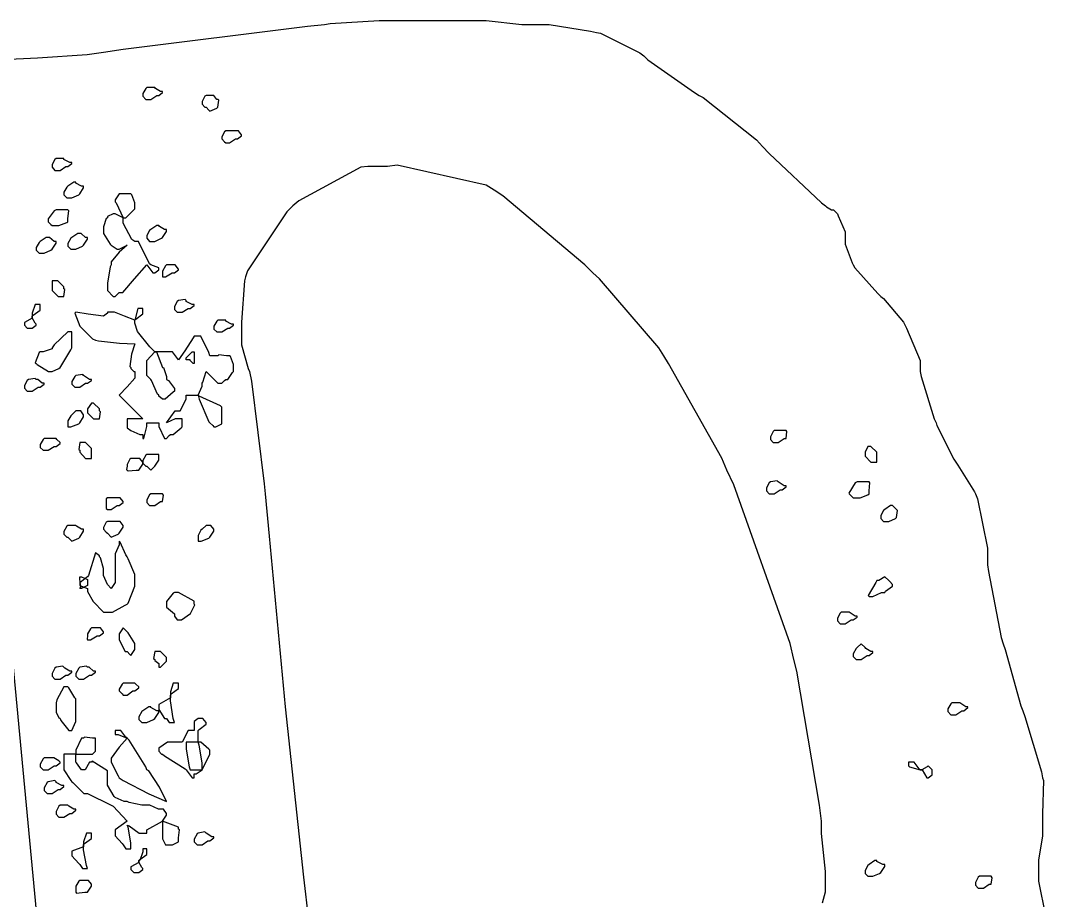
# Model space of a CAD drawing. Extents: x 71 to 283, y 22 to 328.
# Drawn here: x 220.87 to 230.04, y 70.09 to 77.96 of the extents above; entities that cross this region are included whole.
import ezdxf

# ---------------------------------------------------------------- set-up
doc = ezdxf.new("R2010")
doc.units = 0
doc.header["$MEASUREMENT"] = 0

msp = doc.modelspace()

# ---------------------------------------------------------------- linework, layer by layer
at = {"color": 7}
for points in [[(220.392, 77.5988), (221.025, 77.6291), (221.469, 77.6609), (221.615, 77.6813), (221.791, 77.7088), (223.441, 77.9117), (223.591, 77.9279), (223.643, 77.9378), (224.08, 77.9639), (224.226, 77.9639), (224.393, 77.9639), (224.769, 77.9639), (224.896, 77.9639), (225.036, 77.9639), (225.355, 77.9279), (225.461, 77.9279), (225.601, 77.9279), (225.971, 77.8676), (226.024, 77.8577), (226.059, 77.8496), (226.412, 77.6732), (226.447, 77.6471), (226.482, 77.6125), (226.898, 77.3204), (226.942, 77.2943), (226.977, 77.2763), (227.452, 76.8974), (227.506, 76.8354), (227.568, 76.7747), (228.035, 76.3337), (228.071, 76.3062), (228.079, 76.2977), (228.124, 76.2702), (228.141, 76.2702), (228.141, 76.2702), (228.177, 76.236), (228.177, 76.236), (228.185, 76.218), (228.247, 76.0734), (228.247, 76.0236), (228.247, 75.9629), (228.308, 75.795), (228.317, 75.777), (228.334, 75.7509), (228.538, 75.522), (228.564, 75.4944), (228.59, 75.4779), (228.767, 75.2658), (228.776, 75.2479), (228.793, 75.2133), (228.917, 74.9226), (228.917, 74.8249), (228.925, 74.7808), (229.041, 74.4015), (229.059, 74.3659), (229.067, 74.3398), (229.217, 74.0406), (229.235, 74.0131), (229.252, 73.987), (229.402, 73.7485), (229.412, 73.7306), (229.428, 73.6865), (229.518, 73.2441), (229.518, 73.0952), (229.526, 73.0345), (229.64, 72.4436), (229.658, 72.3896), (229.675, 72.3374), (229.817, 71.8344), (229.835, 71.7903), (229.851, 71.7381), (230.002, 71.2445), (230.011, 71.1909), (230.019, 71.1648), (230.011, 70.8671), (230.011, 70.7679), (230.011, 70.6713), (229.975, 70.4522), (229.975, 70.3792), (229.975, 70.2649), (230.037, 69.9562)], [(228.043, 70.0719), (228.071, 70.171), (228.071, 70.2028), (228.071, 70.3531), (228.035, 70.6907), (228.035, 70.8021), (228.017, 70.9443), (227.814, 72.1445), (227.788, 72.2492), (227.753, 72.3911), (227.25, 73.8106), (227.189, 73.9429), (227.145, 74.0488), (226.668, 74.8951), (226.624, 74.9653), (226.58, 75.0369), (226.05, 75.6543), (225.99, 75.7068), (225.918, 75.777), (225.187, 76.3944), (225.108, 76.4466), (225.036, 76.4907), (224.242, 76.6685), (224.154, 76.659), (224.11, 76.659), (224.011, 76.659), (223.978, 76.659), (223.916, 76.6505), (223.361, 76.3503), (223.308, 76.3062), (223.255, 76.2536), (222.902, 75.7245), (222.885, 75.6708), (222.875, 75.6363), (222.849, 75.2658), (222.849, 75.1417), (222.849, 75.063), (222.91, 74.851), (222.92, 74.8249), (222.938, 74.7367), (223.052, 73.8188), (223.062, 73.7306), (223.096, 73.3517), (223.241, 71.8263), (223.405, 70.3005), (223.449, 69.9202)], [(221.888, 60.7674), (220.741, 72.9368)]]:
    msp.add_lwpolyline(points, dxfattribs=at)
for points in [[(222.074, 77.3645), (222.056, 77.3645), (222.016, 77.3645), (222.003, 77.3645), (221.994, 77.3561), (221.967, 77.3105), (221.967, 77.2943), (221.967, 77.2859), (221.994, 77.2583), (222.003, 77.2583), (222.003, 77.2583), (222.028, 77.2583), (222.038, 77.2583), (222.038, 77.2583), (222.092, 77.2943), (222.11, 77.2943), (222.11, 77.2943), (222.144, 77.3204), (222.144, 77.3285), (222.126, 77.3285), (222.082, 77.3561), (222.074, 77.3645)], [(222.603, 77.2943), (222.585, 77.2943), (222.545, 77.2943), (222.533, 77.2943), (222.523, 77.2859), (222.497, 77.2389), (222.497, 77.2223), (222.497, 77.2142), (222.523, 77.1881), (222.533, 77.1881), (222.533, 77.1881), (222.557, 77.162), (222.567, 77.1521), (222.567, 77.1521), (222.629, 77.1797), (222.639, 77.1881), (222.639, 77.1881), (222.647, 77.2502), (222.639, 77.2583), (222.629, 77.2583), (222.603, 77.2943), (222.603, 77.2943)], [(222.815, 76.9758), (222.787, 76.9758), (222.728, 76.9758), (222.709, 76.9758), (222.699, 76.9676), (222.673, 76.9221), (222.673, 76.9056), (222.673, 76.9056), (222.699, 76.8794), (222.709, 76.8696), (222.709, 76.8696), (222.743, 76.8696), (222.743, 76.8696), (222.743, 76.8696), (222.797, 76.9056), (222.815, 76.9056), (222.815, 76.9056), (222.849, 76.9331), (222.849, 76.9415), (222.849, 76.9415), (222.823, 76.9758), (222.815, 76.9758)], [(221.262, 76.7292), (221.244, 76.7292), (221.204, 76.7292), (221.192, 76.7292), (221.182, 76.7211), (221.156, 76.6755), (221.156, 76.659), (221.156, 76.6505), (221.182, 76.623), (221.192, 76.623), (221.192, 76.623), (221.218, 76.623), (221.228, 76.623), (221.228, 76.623), (221.28, 76.659), (221.298, 76.659), (221.298, 76.659), (221.332, 76.6851), (221.332, 76.6932), (221.314, 76.6932), (221.262, 76.7211), (221.262, 76.7292)], [(221.368, 76.5168), (221.368, 76.5168), (221.368, 76.5168), (221.368, 76.5168), (221.35, 76.5168), (221.298, 76.4826), (221.298, 76.4826), (221.288, 76.4741), (221.262, 76.4286), (221.262, 76.4124), (221.262, 76.4039), (221.288, 76.3764), (221.298, 76.3764), (221.298, 76.3764), (221.323, 76.3764), (221.332, 76.3764), (221.332, 76.3764), (221.394, 76.4039), (221.404, 76.4124), (221.404, 76.4124), (221.438, 76.466), (221.438, 76.4826), (221.42, 76.4826), (221.368, 76.5087), (221.368, 76.5168)], [(221.791, 76.2), (221.721, 76.236), (221.703, 76.236), (221.651, 76.2095), (221.651, 76.2), (221.641, 76.1919), (221.615, 76.1189), (221.615, 76.0938), (221.615, 76.0596), (221.675, 75.9629), (221.685, 75.9534), (221.685, 75.9534), (221.739, 75.9174), (221.757, 75.9174), (221.827, 75.9534), (221.827, 75.9534), (221.755, 75.8927), (221.685, 75.8059), (221.685, 75.777), (221.675, 75.7604), (221.651, 75.6144), (221.651, 75.5646), (221.651, 75.5481), (221.703, 75.4944), (221.721, 75.4944), (221.757, 75.5304), (221.79, 75.5304), (221.892, 75.6543), (222.003, 75.777), (222.003, 75.777), (222.003, 75.777), (222.056, 75.7068), (222.074, 75.7068), (222.074, 75.7068), (222.11, 75.7329), (222.11, 75.741), (222.11, 75.7509), (222.038, 75.777), (222.038, 75.777), (222.028, 75.7865), (221.929, 75.9876), (221.897, 75.9876), (221.87, 76.0056), (221.791, 76.1517), (221.791, 76.2), (221.817, 76.2), (221.897, 76.2801), (221.897, 76.3062), (221.897, 76.3337), (221.87, 76.4039), (221.861, 76.4124), (221.835, 76.4124), (221.776, 76.4124), (221.757, 76.4124), (221.757, 76.4124), (221.721, 76.3584), (221.721, 76.3404), (221.729, 76.3323), (221.791, 76.2), (221.791, 76.2)], [(221.298, 76.2702), (221.27, 76.2702), (221.211, 76.2702), (221.192, 76.2702), (221.174, 76.2621), (221.121, 76.1891), (221.121, 76.164), (221.121, 76.164), (221.146, 76.1393), (221.156, 76.1298), (221.156, 76.1298), (221.182, 76.1298), (221.192, 76.1298), (221.218, 76.1298), (221.288, 76.1559), (221.298, 76.164), (221.298, 76.1919), (221.306, 76.2621), (221.298, 76.2702), (221.298, 76.2702), (221.298, 76.2702), (221.298, 76.2702)], [(221.404, 76.0596), (221.386, 76.0596), (221.332, 76.0236), (221.332, 76.0236), (221.323, 76.0155), (221.298, 75.97), (221.298, 75.9534), (221.298, 75.9449), (221.323, 75.9174), (221.332, 75.9174), (221.332, 75.9174), (221.359, 75.9174), (221.368, 75.9174), (221.368, 75.9174), (221.429, 75.9449), (221.438, 75.9534), (221.438, 75.9534), (221.474, 76.007), (221.474, 76.0236), (221.456, 76.0236), (221.416, 76.0596), (221.404, 76.0596)], [(222.11, 76.1298), (222.092, 76.1298), (222.038, 76.0938), (222.038, 76.0938), (222.028, 76.0857), (222.003, 76.0402), (222.003, 76.0236), (222.003, 76.0155), (222.028, 75.9876), (222.038, 75.9876), (222.038, 75.9876), (222.064, 75.9876), (222.074, 75.9876), (222.074, 75.9876), (222.134, 76.0155), (222.144, 76.0236), (222.144, 76.0236), (222.18, 76.0772), (222.18, 76.0938), (222.162, 76.0938), (222.118, 76.1213), (222.11, 76.1298)], [(221.121, 76.0236), (221.103, 76.0236), (221.051, 75.9876), (221.051, 75.9876), (221.041, 75.9795), (221.015, 75.934), (221.015, 75.9174), (221.015, 75.9093), (221.041, 75.8832), (221.051, 75.8832), (221.051, 75.8832), (221.076, 75.8832), (221.085, 75.8832), (221.085, 75.8832), (221.146, 75.9093), (221.156, 75.9174), (221.156, 75.9174), (221.192, 75.9714), (221.192, 75.9876), (221.174, 75.9876), (221.134, 76.0236), (221.121, 76.0236)], [(222.144, 75.6708), (222.144, 75.6708), (222.144, 75.6708), (222.144, 75.6708), (222.17, 75.6708), (222.229, 75.7068), (222.25, 75.7068), (222.25, 75.7068), (222.286, 75.7329), (222.286, 75.741), (222.286, 75.741), (222.258, 75.777), (222.25, 75.777), (222.232, 75.777), (222.192, 75.777), (222.18, 75.777), (222.17, 75.7686), (222.144, 75.723), (222.144, 75.7068), (222.144, 75.7068), (222.144, 75.6804), (222.144, 75.6708)], [(221.156, 75.5646), (221.156, 75.5481), (221.21, 75.4944), (221.228, 75.4944), (221.228, 75.4944), (221.252, 75.4944), (221.262, 75.4944), (221.262, 75.4944), (221.27, 75.5565), (221.262, 75.5646), (221.262, 75.5826), (221.208, 75.6348), (221.192, 75.6348), (221.192, 75.6348), (221.164, 75.6348), (221.156, 75.6348), (221.156, 75.6348), (221.156, 75.5826), (221.156, 75.5646)], [(220.979, 75.3181), (220.979, 75.3015), (220.909, 75.2616), (220.909, 75.2479), (220.909, 75.2394), (220.935, 75.2119), (220.945, 75.2119), (220.945, 75.2119), (220.97, 75.2119), (220.979, 75.2119), (220.979, 75.2119), (221.015, 75.2394), (221.015, 75.2479), (221.006, 75.2574), (220.979, 75.3029), (220.979, 75.3181), (220.988, 75.3276), (221.051, 75.3731), (221.051, 75.3883), (221.051, 75.3883), (221.051, 75.4158), (221.051, 75.4242), (221.051, 75.4242), (221.015, 75.4242), (221.015, 75.4242), (221.006, 75.4242), (220.979, 75.3456), (220.979, 75.3181)], [(222.356, 75.4585), (222.356, 75.4585), (222.356, 75.4585), (222.356, 75.4585), (222.346, 75.4683), (222.286, 75.4585), (222.286, 75.4585), (222.276, 75.4503), (222.25, 75.4048), (222.25, 75.3883), (222.25, 75.3801), (222.276, 75.354), (222.286, 75.354), (222.286, 75.354), (222.311, 75.354), (222.32, 75.354), (222.32, 75.354), (222.373, 75.3883), (222.39, 75.3883), (222.39, 75.3883), (222.426, 75.4158), (222.426, 75.4242), (222.408, 75.4242), (222.356, 75.4503), (222.356, 75.4585)], [(221.897, 75.2821), (221.897, 75.2821), (221.803, 75.3181), (221.714, 75.354), (221.685, 75.354), (221.685, 75.354), (221.659, 75.354), (221.651, 75.354), (221.651, 75.3456), (221.615, 75.3181), (221.615, 75.3181), (221.615, 75.3181), (221.478, 75.336), (221.368, 75.354), (221.368, 75.354), (221.359, 75.3456), (221.403, 75.2299), (221.517, 75.1156), (221.544, 75.1057), (221.571, 75.0976), (221.759, 75.0768), (221.897, 75.0715), (221.897, 75.0715), (221.897, 75.0715), (221.865, 74.979), (221.852, 74.869), (221.861, 74.8591), (221.861, 74.851), (221.888, 74.8249), (221.897, 74.8249), (221.897, 74.8249), (221.897, 74.7984), (221.897, 74.7889), (221.897, 74.7642), (221.827, 74.6883), (221.757, 74.6125), (221.757, 74.6125), (221.967, 74.4001), (221.967, 74.4001), (221.861, 74.4001), (221.861, 74.4001), (221.861, 74.4001), (221.827, 74.4001), (221.827, 74.4001), (221.827, 74.3839), (221.827, 74.3437), (221.827, 74.3299), (221.827, 74.3218), (221.861, 74.2957), (221.861, 74.2957), (221.861, 74.2957), (221.94, 74.2597), (221.967, 74.2597), (221.967, 74.2597), (221.967, 74.2336), (221.967, 74.2237), (221.976, 74.2237), (222.003, 74.3313), (222.003, 74.3659), (222.03, 74.3659), (222.089, 74.3659), (222.11, 74.3659), (222.11, 74.3313), (222.162, 74.2237), (222.18, 74.2237), (222.18, 74.2237), (222.204, 74.2516), (222.214, 74.2597), (222.24, 74.2597), (222.311, 74.3218), (222.32, 74.3299), (222.32, 74.3479), (222.32, 74.3878), (222.32, 74.4001), (222.32, 74.4001), (222.286, 74.4001), (222.286, 74.4001), (222.258, 74.4001), (222.18, 74.3659), (222.18, 74.3659), (222.18, 74.3659), (222.258, 74.4721), (222.286, 74.4721), (222.302, 74.4721), (222.356, 74.5779), (222.356, 74.6125), (222.382, 74.6125), (222.442, 74.6125), (222.462, 74.6125), (222.47, 74.5779), (222.557, 74.3754), (222.567, 74.3659), (222.567, 74.3659), (222.593, 74.3398), (222.603, 74.3299), (222.619, 74.3299), (222.673, 74.3574), (222.673, 74.3659), (222.673, 74.4015), (222.673, 74.4802), (222.673, 74.5063), (222.663, 74.5162), (222.47, 74.6044), (222.462, 74.6125), (222.462, 74.6125), (222.497, 74.6926), (222.497, 74.7187), (222.505, 74.7282), (222.533, 74.8249), (222.533, 74.8249), (222.533, 74.8249), (222.637, 74.7187), (222.673, 74.7187), (222.673, 74.7187), (222.699, 74.7448), (222.709, 74.7529), (222.726, 74.7529), (222.77, 74.8164), (222.779, 74.8249), (222.779, 74.8249), (222.779, 74.851), (222.779, 74.8591), (222.779, 74.8866), (222.752, 74.9572), (222.743, 74.9653), (222.717, 74.9653), (222.647, 74.9748), (222.639, 74.9653), (222.621, 74.9653), (222.58, 74.9653), (222.567, 74.9653), (222.557, 74.9928), (222.486, 75.1417), (222.462, 75.1417), (222.462, 75.1417), (222.435, 75.1417), (222.426, 75.1417), (222.417, 75.1251), (222.342, 75.0094), (222.286, 74.9293), (222.286, 74.9293), (222.286, 74.9293), (222.232, 75.0013), (222.214, 75.0013), (222.178, 75.0013), (222.1, 75.0013), (222.074, 75.0013), (222.031, 75.044), (221.919, 75.1815), (221.897, 75.2574), (221.897, 75.2821), (221.905, 75.2919), (221.967, 75.3389), (221.967, 75.354), (221.967, 75.354), (221.967, 75.3801), (221.967, 75.3883), (221.967, 75.3883), (221.941, 75.3883), (221.933, 75.3883), (221.923, 75.3883), (221.897, 75.2821), (221.897, 75.2821)], [(222.709, 75.2821), (222.691, 75.2821), (222.651, 75.2821), (222.639, 75.2821), (222.629, 75.274), (222.603, 75.2285), (222.603, 75.2119), (222.603, 75.2038), (222.629, 75.1777), (222.639, 75.1777), (222.639, 75.1777), (222.663, 75.1777), (222.673, 75.1777), (222.673, 75.1777), (222.726, 75.2119), (222.743, 75.2119), (222.743, 75.2119), (222.779, 75.2394), (222.779, 75.2479), (222.761, 75.2479), (222.709, 75.274), (222.709, 75.2821)], [(221.015, 74.8951), (221.023, 74.8866), (221.123, 74.8249), (221.156, 74.8249), (221.156, 74.8249), (221.218, 74.851), (221.228, 74.8591), (221.236, 74.869), (221.323, 75.0189), (221.332, 75.0355), (221.332, 75.0715), (221.332, 75.1512), (221.332, 75.1777), (221.332, 75.1777), (221.306, 75.1777), (221.298, 75.1777), (221.298, 75.1777), (221.174, 75.063), (221.156, 75.0355), (221.156, 75.0274), (221.077, 75.0013), (221.051, 75.0013), (221.041, 74.9928), (221.006, 74.9032), (221.015, 74.8951)], [(222.25, 74.6485), (222.24, 74.64), (222.167, 74.5765), (222.144, 74.5765), (222.144, 74.5765), (222.11, 74.6044), (222.11, 74.6125), (222.1, 74.622), (222.046, 74.7448), (222.038, 74.7529), (222.003, 74.7889), (222.003, 74.8164), (222.003, 74.8757), (222.003, 74.8951), (222.003, 74.9226), (222.074, 75.0013), (222.074, 75.0013), (222.09, 75.0013), (222.144, 74.8591), (222.144, 74.8591), (222.152, 74.8591), (222.18, 74.7808), (222.18, 74.7529), (222.196, 74.7448), (222.25, 74.6732), (222.25, 74.6485)], [(222.426, 74.8951), (222.417, 74.8951), (222.39, 74.9212), (222.39, 74.9293), (222.39, 74.9293), (222.364, 74.9293), (222.356, 74.9293), (222.356, 74.9473), (222.408, 75.0013), (222.426, 75.0013), (222.426, 74.9748), (222.426, 74.9155), (222.426, 74.8951)], [(221.438, 74.7889), (221.438, 74.7889), (221.438, 74.7889), (221.438, 74.7889), (221.43, 74.7984), (221.368, 74.7889), (221.368, 74.7889), (221.359, 74.7808), (221.332, 74.7353), (221.332, 74.7187), (221.332, 74.7102), (221.359, 74.6827), (221.368, 74.6827), (221.368, 74.6827), (221.394, 74.6827), (221.404, 74.6827), (221.404, 74.6827), (221.456, 74.7187), (221.474, 74.7187), (221.474, 74.7187), (221.508, 74.7448), (221.508, 74.7529), (221.491, 74.7529), (221.438, 74.7889), (221.438, 74.7889)], [(221.015, 74.7529), (221.015, 74.7529), (221.015, 74.7529), (221.015, 74.7529), (221.006, 74.7628), (220.945, 74.7529), (220.945, 74.7529), (220.935, 74.7448), (220.909, 74.6993), (220.909, 74.6827), (220.909, 74.6746), (220.935, 74.6485), (220.945, 74.6485), (220.945, 74.6485), (220.97, 74.6485), (220.979, 74.6485), (220.979, 74.6485), (221.033, 74.6827), (221.051, 74.6827), (221.051, 74.6827), (221.085, 74.7102), (221.085, 74.7187), (221.067, 74.7187), (221.028, 74.7529), (221.015, 74.7529)], [(221.474, 74.4721), (221.474, 74.4541), (221.526, 74.4001), (221.544, 74.4001), (221.544, 74.4001), (221.571, 74.4001), (221.58, 74.4001), (221.58, 74.4001), (221.589, 74.4636), (221.58, 74.4721), (221.58, 74.4897), (221.526, 74.5423), (221.508, 74.5423), (221.508, 74.5423), (221.474, 74.4897), (221.474, 74.4721)], [(221.298, 74.3299), (221.324, 74.3299), (221.394, 74.3574), (221.404, 74.3659), (221.404, 74.3659), (221.438, 74.4195), (221.438, 74.4361), (221.438, 74.4361), (221.412, 74.4721), (221.404, 74.4721), (221.404, 74.4721), (221.376, 74.4721), (221.368, 74.4721), (221.332, 74.4361), (221.323, 74.428), (221.298, 74.3825), (221.298, 74.3659), (221.298, 74.3659), (221.298, 74.3299), (221.298, 74.3299)], [(221.192, 74.2237), (221.164, 74.2237), (221.105, 74.2237), (221.085, 74.2237), (221.076, 74.2156), (221.051, 74.1701), (221.051, 74.1535), (221.051, 74.1454), (221.076, 74.1193), (221.085, 74.1193), (221.085, 74.1193), (221.121, 74.1193), (221.121, 74.1193), (221.121, 74.1193), (221.174, 74.1535), (221.192, 74.1535), (221.192, 74.1535), (221.228, 74.1811), (221.228, 74.1895), (221.228, 74.1895), (221.2, 74.2156), (221.192, 74.2237)], [(227.718, 74.2957), (227.691, 74.2957), (227.631, 74.2957), (227.612, 74.2957), (227.602, 74.2872), (227.578, 74.2403), (227.578, 74.2237), (227.578, 74.2156), (227.602, 74.1895), (227.612, 74.1895), (227.612, 74.1895), (227.638, 74.1895), (227.648, 74.1895), (227.648, 74.1895), (227.7, 74.2237), (227.718, 74.2237), (227.718, 74.2237), (227.726, 74.2872), (227.718, 74.2957)], [(221.508, 74.1193), (221.508, 74.137), (221.455, 74.1895), (221.438, 74.1895), (221.438, 74.1895), (221.412, 74.1895), (221.404, 74.1895), (221.404, 74.1895), (221.394, 74.1274), (221.404, 74.1193), (221.404, 74.1013), (221.456, 74.0473), (221.474, 74.0473), (221.474, 74.0473), (221.499, 74.0473), (221.508, 74.0473), (221.508, 74.0473), (221.508, 74.1013), (221.508, 74.1193)], [(228.53, 74.0833), (228.53, 74.1013), (228.476, 74.1535), (228.46, 74.1535), (228.45, 74.1535), (228.424, 74.1013), (228.424, 74.0833), (228.424, 74.0668), (228.476, 74.0131), (228.494, 74.0131), (228.494, 74.0131), (228.52, 74.0131), (228.53, 74.0131), (228.53, 74.0131), (228.53, 74.0668), (228.53, 74.0833)], [(221.827, 73.9429), (221.835, 73.9345), (221.908, 73.9429), (221.933, 73.9429), (221.933, 73.9429), (221.967, 73.9965), (221.967, 74.0131), (221.967, 74.0131), (221.941, 74.0473), (221.933, 74.0473), (221.915, 74.0473), (221.874, 74.0473), (221.861, 74.0473), (221.852, 74.0392), (221.827, 73.9937), (221.827, 73.9771), (221.827, 73.9771), (221.823, 73.9468), (221.827, 73.9429)], [(222.11, 74.0833), (222.082, 74.0833), (222.022, 74.0833), (222.003, 74.0833), (221.994, 74.0752), (221.967, 74.0297), (221.967, 74.0131), (221.967, 74.0047), (221.994, 73.9771), (222.003, 73.9771), (222.038, 73.9429), (222.074, 73.9771), (222.082, 73.987), (222.11, 74.0322), (222.11, 74.0473), (222.11, 74.0473), (222.11, 74.0833), (222.11, 74.0833)], [(227.648, 73.8367), (227.648, 73.8367), (227.648, 73.8367), (227.648, 73.8367), (227.638, 73.8463), (227.578, 73.8367), (227.578, 73.8367), (227.568, 73.8283), (227.542, 73.7828), (227.542, 73.7665), (227.542, 73.7581), (227.568, 73.7306), (227.578, 73.7306), (227.578, 73.7306), (227.602, 73.7306), (227.612, 73.7306), (227.612, 73.7306), (227.664, 73.7665), (227.682, 73.7665), (227.682, 73.7665), (227.718, 73.7926), (227.718, 73.8008), (227.7, 73.8008), (227.648, 73.8367), (227.648, 73.8367)], [(228.46, 73.8367), (228.432, 73.8367), (228.372, 73.8367), (228.353, 73.8367), (228.335, 73.8283), (228.278, 73.7362), (228.283, 73.7306), (228.283, 73.7306), (228.308, 73.7044), (228.317, 73.6946), (228.317, 73.6946), (228.344, 73.6946), (228.353, 73.6946), (228.38, 73.6946), (228.45, 73.7224), (228.46, 73.7306), (228.46, 73.7581), (228.468, 73.8283), (228.46, 73.8367), (228.46, 73.8367), (228.46, 73.8367), (228.46, 73.8367)], [(221.651, 73.5902), (221.651, 73.5902), (221.685, 73.5902), (221.685, 73.5902), (221.685, 73.5902), (221.739, 73.6244), (221.757, 73.6244), (221.757, 73.6244), (221.791, 73.6519), (221.791, 73.6604), (221.791, 73.6604), (221.765, 73.6946), (221.757, 73.6946), (221.729, 73.6946), (221.67, 73.6946), (221.651, 73.6946), (221.641, 73.6865), (221.641, 73.5997), (221.651, 73.5902), (221.651, 73.5902), (221.651, 73.5902), (221.651, 73.5902)], [(222.144, 73.7306), (222.116, 73.7306), (222.057, 73.7306), (222.038, 73.7306), (222.028, 73.7224), (222.003, 73.6769), (222.003, 73.6604), (222.003, 73.6519), (222.028, 73.6244), (222.038, 73.6244), (222.038, 73.6244), (222.064, 73.6244), (222.074, 73.6244), (222.074, 73.6244), (222.126, 73.6604), (222.144, 73.6604), (222.144, 73.6604), (222.151, 73.7168), (222.144, 73.7306), (222.144, 73.7306), (222.144, 73.7306), (222.144, 73.7306)], [(228.67, 73.6244), (228.67, 73.6244), (228.67, 73.6244), (228.67, 73.6244), (228.652, 73.6244), (228.6, 73.5902), (228.6, 73.5902), (228.59, 73.5817), (228.564, 73.5348), (228.564, 73.5182), (228.564, 73.5101), (228.59, 73.484), (228.6, 73.484), (228.6, 73.484), (228.626, 73.484), (228.636, 73.484), (228.636, 73.484), (228.696, 73.5101), (228.706, 73.5182), (228.706, 73.5182), (228.714, 73.5817), (228.706, 73.5902), (228.67, 73.6244)], [(221.368, 73.448), (221.35, 73.448), (221.31, 73.448), (221.298, 73.448), (221.288, 73.4399), (221.262, 73.3944), (221.262, 73.3778), (221.262, 73.3697), (221.288, 73.3418), (221.298, 73.3418), (221.298, 73.3418), (221.323, 73.3171), (221.332, 73.3076), (221.332, 73.3076), (221.394, 73.3337), (221.404, 73.3418), (221.404, 73.3418), (221.438, 73.3958), (221.438, 73.4138), (221.42, 73.4138), (221.376, 73.4399), (221.368, 73.448)], [(221.757, 73.484), (221.729, 73.484), (221.67, 73.484), (221.651, 73.484), (221.641, 73.4755), (221.615, 73.43), (221.615, 73.4138), (221.615, 73.4138), (221.641, 73.3873), (221.651, 73.3778), (221.685, 73.3418), (221.685, 73.3418), (221.747, 73.3697), (221.757, 73.3778), (221.757, 73.3778), (221.791, 73.4314), (221.791, 73.448), (221.791, 73.448), (221.765, 73.484), (221.757, 73.484)], [(222.462, 73.3076), (222.462, 73.3076), (222.462, 73.3076), (222.462, 73.3076), (222.488, 73.3076), (222.557, 73.3337), (222.567, 73.3418), (222.567, 73.3418), (222.603, 73.3958), (222.603, 73.4138), (222.603, 73.4138), (222.575, 73.448), (222.567, 73.448), (222.567, 73.448), (222.541, 73.448), (222.533, 73.448), (222.497, 73.4138), (222.487, 73.4053), (222.462, 73.3584), (222.462, 73.3418), (222.462, 73.3418), (222.462, 73.3171), (222.462, 73.3076)], [(221.651, 72.6722), (221.695, 72.6722), (221.809, 72.7343), (221.827, 72.7424), (221.835, 72.7523), (221.897, 72.9051), (221.897, 72.9548), (221.897, 73.0084), (221.835, 73.1492), (221.827, 73.1654), (221.817, 73.1834), (221.765, 73.2991), (221.757, 73.3076), (221.757, 73.273), (221.721, 73.1933), (221.721, 73.1654), (221.721, 73.1132), (221.721, 72.9947), (221.721, 72.9548), (221.721, 72.9382), (221.685, 72.8846), (221.685, 72.8846), (221.651, 72.9188), (221.651, 72.9188), (221.615, 72.9989), (221.615, 73.025), (221.615, 73.061), (221.589, 73.1573), (221.58, 73.1654), (221.58, 73.1753), (221.544, 73.2014), (221.544, 73.2014), (221.544, 73.2014), (221.482, 72.9989), (221.474, 72.989), (221.464, 72.9809), (221.404, 72.9354), (221.404, 72.9188), (221.404, 72.9107), (221.474, 72.8846), (221.474, 72.8846), (221.474, 72.8557), (221.523, 72.7661), (221.617, 72.6722), (221.651, 72.6722)], [(221.404, 72.989), (221.42, 72.989), (221.474, 72.9643), (221.474, 72.9548), (221.474, 72.9548), (221.474, 72.9287), (221.474, 72.9188), (221.474, 72.9107), (221.42, 72.8846), (221.404, 72.8846), (221.412, 72.8941), (221.404, 72.9657), (221.404, 72.989)], [(228.46, 72.8126), (228.46, 72.8126), (228.46, 72.8126), (228.46, 72.8126), (228.494, 72.8126), (228.572, 72.8486), (228.6, 72.8486), (228.608, 72.8581), (228.67, 72.9036), (228.67, 72.9188), (228.67, 72.9188), (228.644, 72.9463), (228.636, 72.9548), (228.6, 72.989), (228.6, 72.989), (228.546, 72.9548), (228.53, 72.9548), (228.52, 72.9382), (228.451, 72.8211), (228.46, 72.8126)], [(222.426, 72.7424), (222.426, 72.7699), (222.286, 72.8486), (222.286, 72.8486), (222.286, 72.8486), (222.258, 72.8486), (222.25, 72.8486), (222.24, 72.8405), (222.18, 72.7675), (222.18, 72.7424), (222.18, 72.7163), (222.25, 72.6571), (222.25, 72.6362), (222.25, 72.6362), (222.276, 72.602), (222.286, 72.602), (222.312, 72.602), (222.395, 72.6599), (222.432, 72.7371), (222.426, 72.7424)], [(228.283, 72.6722), (228.265, 72.6722), (228.224, 72.6722), (228.211, 72.6722), (228.202, 72.6641), (228.177, 72.6186), (228.177, 72.602), (228.177, 72.5936), (228.202, 72.566), (228.211, 72.566), (228.211, 72.566), (228.238, 72.566), (228.247, 72.566), (228.247, 72.566), (228.299, 72.602), (228.317, 72.602), (228.317, 72.602), (228.353, 72.6281), (228.353, 72.6362), (228.335, 72.6362), (228.283, 72.6722), (228.283, 72.6722)], [(221.474, 72.4256), (221.5, 72.4256), (221.56, 72.4598), (221.58, 72.4598), (221.58, 72.4598), (221.615, 72.4877), (221.615, 72.4958), (221.615, 72.4958), (221.589, 72.5318), (221.58, 72.5318), (221.562, 72.5318), (221.521, 72.5318), (221.508, 72.5318), (221.499, 72.5234), (221.474, 72.4764), (221.474, 72.4598), (221.474, 72.4598), (221.47, 72.4299), (221.474, 72.4256)], [(221.757, 72.4598), (221.757, 72.4256), (221.809, 72.3194), (221.827, 72.3194), (221.827, 72.3194), (221.852, 72.2933), (221.861, 72.2835), (221.861, 72.2835), (221.897, 72.3374), (221.897, 72.3554), (221.897, 72.3911), (221.835, 72.4877), (221.827, 72.4958), (221.827, 72.4958), (221.8, 72.5234), (221.791, 72.5318), (221.791, 72.5318), (221.757, 72.4778), (221.757, 72.4598)], [(228.424, 72.3554), (228.388, 72.3896), (228.353, 72.3554), (228.344, 72.347), (228.317, 72.3), (228.317, 72.2835), (228.317, 72.2753), (228.344, 72.2492), (228.353, 72.2492), (228.353, 72.2492), (228.388, 72.2492), (228.388, 72.2492), (228.388, 72.2492), (228.442, 72.2835), (228.46, 72.2835), (228.46, 72.2835), (228.494, 72.3113), (228.494, 72.3194), (228.476, 72.3194), (228.432, 72.347), (228.424, 72.3554)], [(222.18, 72.2492), (222.18, 72.2672), (222.126, 72.3194), (222.11, 72.3194), (222.11, 72.3194), (222.082, 72.3194), (222.074, 72.3194), (222.074, 72.3194), (222.064, 72.2574), (222.074, 72.2492), (222.074, 72.2408), (222.11, 72.2133), (222.11, 72.2133), (222.11, 72.2133), (222.11, 72.1886), (222.11, 72.179), (222.126, 72.179), (222.18, 72.2327), (222.18, 72.2492)], [(221.262, 72.179), (221.262, 72.179), (221.262, 72.179), (221.262, 72.179), (221.252, 72.1886), (221.192, 72.179), (221.192, 72.179), (221.182, 72.1706), (221.156, 72.1237), (221.156, 72.1071), (221.156, 72.099), (221.182, 72.0729), (221.192, 72.0729), (221.192, 72.0729), (221.218, 72.0729), (221.228, 72.0729), (221.228, 72.0729), (221.28, 72.1071), (221.298, 72.1071), (221.298, 72.1071), (221.332, 72.1349), (221.332, 72.1431), (221.314, 72.1431), (221.27, 72.1706), (221.262, 72.179)], [(221.474, 72.179), (221.474, 72.179), (221.474, 72.179), (221.474, 72.179), (221.464, 72.1886), (221.404, 72.179), (221.404, 72.179), (221.394, 72.1706), (221.368, 72.1237), (221.368, 72.1071), (221.368, 72.099), (221.394, 72.0729), (221.404, 72.0729), (221.404, 72.0729), (221.429, 72.0729), (221.438, 72.0729), (221.438, 72.0729), (221.491, 72.1071), (221.508, 72.1071), (221.508, 72.1071), (221.544, 72.1349), (221.544, 72.1431), (221.526, 72.1431), (221.487, 72.179), (221.474, 72.179)], [(221.897, 72.0369), (221.87, 72.0369), (221.81, 72.0369), (221.791, 72.0369), (221.782, 72.0288), (221.757, 71.9832), (221.757, 71.9667), (221.757, 71.9667), (221.782, 71.9406), (221.791, 71.9307), (221.791, 71.9307), (221.827, 71.9307), (221.827, 71.9307), (221.827, 71.9307), (221.879, 71.9667), (221.897, 71.9667), (221.897, 71.9667), (221.933, 71.9942), (221.933, 72.0027), (221.933, 72.0027), (221.905, 72.0288), (221.897, 72.0369)], [(222.214, 71.9307), (222.214, 71.9046), (222.11, 71.8467), (222.11, 71.8263), (222.11, 71.7998), (222.162, 71.7201), (222.18, 71.7201), (222.18, 71.7201), (222.204, 71.6841), (222.214, 71.6841), (222.214, 71.6841), (222.25, 71.6841), (222.25, 71.6841), (222.24, 71.7201), (222.214, 71.8785), (222.214, 71.9307), (222.222, 71.9406), (222.286, 71.9875), (222.286, 72.0027), (222.286, 72.0027), (222.286, 72.0288), (222.286, 72.0369), (222.286, 72.0369), (222.258, 72.0369), (222.25, 72.0369), (222.24, 72.0369), (222.214, 71.9586), (222.214, 71.9307)], [(221.332, 71.6139), (221.332, 71.6139), (221.368, 71.694), (221.368, 71.7201), (221.368, 71.7476), (221.368, 71.8069), (221.368, 71.8263), (221.368, 71.8439), (221.368, 71.8841), (221.368, 71.8965), (221.359, 71.906), (221.306, 71.9942), (221.298, 72.0027), (221.298, 72.0027), (221.27, 72.0027), (221.262, 72.0027), (221.262, 72.0027), (221.2, 71.888), (221.192, 71.8605), (221.192, 71.8439), (221.192, 71.804), (221.192, 71.7903), (221.192, 71.7737), (221.218, 71.7296), (221.228, 71.7201), (221.236, 71.7035), (221.307, 71.6139), (221.332, 71.6139)], [(229.27, 71.8605), (229.252, 71.8605), (229.212, 71.8605), (229.199, 71.8605), (229.19, 71.8524), (229.165, 71.8069), (229.165, 71.7903), (229.165, 71.7822), (229.19, 71.7543), (229.199, 71.7543), (229.199, 71.7543), (229.225, 71.7543), (229.235, 71.7543), (229.235, 71.7543), (229.288, 71.7903), (229.306, 71.7903), (229.306, 71.7903), (229.342, 71.8178), (229.342, 71.8263), (229.324, 71.8263), (229.27, 71.8605), (229.27, 71.8605)], [(222.038, 71.8263), (222.038, 71.8263), (222.038, 71.8263), (222.038, 71.8263), (222.02, 71.8263), (221.967, 71.7903), (221.967, 71.7903), (221.958, 71.7822), (221.933, 71.7367), (221.933, 71.7201), (221.933, 71.7116), (221.958, 71.6841), (221.967, 71.6841), (221.967, 71.6841), (221.994, 71.6841), (222.003, 71.6841), (222.003, 71.6841), (222.064, 71.7116), (222.074, 71.7201), (222.074, 71.7201), (222.11, 71.7737), (222.11, 71.7903), (222.092, 71.7903), (222.038, 71.8178), (222.038, 71.8263)], [(222.497, 71.2611), (222.497, 71.2611), (222.567, 71.4015), (222.567, 71.4015), (222.567, 71.4015), (222.567, 71.4294), (222.567, 71.4375), (222.557, 71.447), (222.486, 71.5077), (222.462, 71.5077), (222.462, 71.5352), (222.462, 71.5945), (222.462, 71.6139), (222.47, 71.6234), (222.533, 71.6689), (222.533, 71.6841), (222.533, 71.6841), (222.505, 71.7201), (222.497, 71.7201), (222.497, 71.7201), (222.47, 71.7201), (222.462, 71.7201), (222.462, 71.7201), (222.426, 71.694), (222.426, 71.6841), (222.426, 71.6675), (222.426, 71.6276), (222.426, 71.6139), (222.426, 71.6139), (222.399, 71.6139), (222.39, 71.6139), (222.373, 71.6139), (222.32, 71.5077), (222.32, 71.5077), (222.32, 71.5077), (222.214, 71.5077), (222.214, 71.5077), (222.188, 71.5077), (222.11, 71.4555), (222.11, 71.4375), (222.11, 71.4294), (222.134, 71.4015), (222.144, 71.4015), (222.16, 71.3853), (222.346, 71.2706), (222.356, 71.2611), (222.356, 71.2611), (222.408, 71.1909), (222.426, 71.1909), (222.426, 71.1909), (222.426, 71.217), (222.426, 71.2251), (222.443, 71.2251), (222.497, 71.2611), (222.497, 71.2611)], [(221.827, 71.5437), (221.817, 71.5532), (221.772, 71.6139), (221.757, 71.6139), (221.757, 71.6139), (221.729, 71.6139), (221.721, 71.6139), (221.721, 71.6139), (221.721, 71.5878), (221.721, 71.5779), (221.747, 71.5779), (221.827, 71.5437), (221.827, 71.5437), (221.827, 71.5437), (221.755, 71.465), (221.685, 71.3659), (221.685, 71.3313), (221.685, 71.3313), (221.747, 71.2089), (221.757, 71.1909), (221.791, 71.1648), (222.02, 71.0463), (222.18, 70.9785), (222.18, 70.9785), (222.18, 70.9785), (222.118, 71.1069), (222.02, 71.253), (222.003, 71.2611), (221.994, 71.2886), (221.844, 71.5271), (221.827, 71.5437)], [(221.262, 71.4015), (221.262, 71.3754), (221.262, 71.3176), (221.262, 71.2971), (221.262, 71.2625), (221.323, 71.1648), (221.332, 71.1549), (221.341, 71.1468), (221.44, 71.0487), (221.474, 71.0487), (221.491, 71.0406), (221.667, 70.9538), (221.685, 70.9443), (221.703, 70.9359), (221.827, 70.8021), (221.827, 70.8021), (221.827, 70.8021), (221.721, 70.7238), (221.721, 70.696), (221.721, 70.6699), (221.782, 70.6011), (221.791, 70.5915), (221.791, 70.5915), (221.817, 70.5556), (221.827, 70.5556), (221.827, 70.5556), (221.861, 70.5556), (221.861, 70.5556), (221.861, 70.6092), (221.835, 70.7499), (221.827, 70.7679), (221.844, 70.7595), (221.936, 70.696), (221.967, 70.696), (221.967, 70.696), (221.994, 70.696), (222.003, 70.696), (222.003, 70.7238), (222.144, 70.8021), (222.144, 70.8021), (222.144, 70.8021), (222.144, 70.6974), (222.144, 70.6617), (222.144, 70.6452), (222.17, 70.5915), (222.18, 70.5915), (222.18, 70.5915), (222.204, 70.5915), (222.214, 70.5915), (222.232, 70.5915), (222.286, 70.6176), (222.286, 70.6258), (222.286, 70.6533), (222.294, 70.7238), (222.286, 70.7319), (222.286, 70.7499), (222.144, 70.8021), (222.144, 70.8021), (222.144, 70.8021), (222.18, 70.8561), (222.18, 70.8723), (222.18, 70.8723), (222.152, 70.9083), (222.144, 70.9083), (222.108, 70.9083), (222.03, 70.9443), (222.003, 70.9443), (221.959, 70.9443), (221.844, 70.9704), (221.827, 70.9785), (221.8, 70.9785), (221.721, 71.0145), (221.721, 71.0145), (221.711, 71.024), (221.651, 71.1232), (221.651, 71.1549), (221.651, 71.1729), (221.651, 71.2128), (221.651, 71.2251), (221.651, 71.253), (221.516, 71.3398), (221.508, 71.3313), (221.491, 71.3313), (221.451, 71.2611), (221.438, 71.2611), (221.42, 71.2611), (221.376, 71.3232), (221.368, 71.3313), (221.368, 71.3493), (221.368, 71.3892), (221.368, 71.4015), (221.403, 71.4015), (221.481, 71.4015), (221.508, 71.4015), (221.517, 71.4015), (221.544, 71.4294), (221.544, 71.4375), (221.544, 71.465), (221.544, 71.5243), (221.544, 71.5437), (221.517, 71.5437), (221.447, 71.5532), (221.438, 71.5437), (221.42, 71.5437), (221.368, 71.4375), (221.368, 71.4015), (221.341, 71.4015), (221.281, 71.4015), (221.262, 71.4015)], [(222.356, 71.5077), (222.356, 71.447), (222.381, 71.2886), (222.39, 71.2611), (222.417, 71.2611), (222.476, 71.2611), (222.497, 71.2611), (222.497, 71.3232), (222.47, 71.4816), (222.462, 71.5077), (222.435, 71.5077), (222.375, 71.5077), (222.356, 71.5077)], [(221.156, 71.3673), (221.138, 71.3673), (221.098, 71.3673), (221.085, 71.3673), (221.076, 71.3588), (221.051, 71.3133), (221.051, 71.2971), (221.051, 71.2886), (221.076, 71.2611), (221.085, 71.2611), (221.085, 71.2611), (221.112, 71.2611), (221.121, 71.2611), (221.121, 71.2611), (221.174, 71.2971), (221.192, 71.2971), (221.192, 71.2971), (221.228, 71.3232), (221.228, 71.3313), (221.218, 71.3412), (221.171, 71.3673), (221.156, 71.3673)], [(228.917, 71.2611), (228.935, 71.2611), (228.975, 71.1909), (228.989, 71.1909), (228.989, 71.1909), (229.023, 71.217), (229.023, 71.2251), (229.023, 71.2251), (229.023, 71.253), (229.023, 71.2611), (228.989, 71.2971), (228.979, 71.2886), (228.932, 71.2611), (228.917, 71.2611), (228.907, 71.2706), (228.862, 71.3313), (228.847, 71.3313), (228.847, 71.3313), (228.82, 71.3313), (228.812, 71.3313), (228.812, 71.3313), (228.812, 71.3066), (228.812, 71.2971), (228.82, 71.2886), (228.917, 71.2611), (228.917, 71.2611)], [(221.192, 71.1549), (221.182, 71.1648), (221.121, 71.1549), (221.121, 71.1549), (221.112, 71.1468), (221.085, 71.1013), (221.085, 71.0847), (221.085, 71.0766), (221.112, 71.0487), (221.121, 71.0487), (221.121, 71.0487), (221.146, 71.0487), (221.156, 71.0487), (221.156, 71.0487), (221.21, 71.0847), (221.228, 71.0847), (221.228, 71.0847), (221.262, 71.1122), (221.262, 71.1207), (221.244, 71.1207), (221.192, 71.1468), (221.192, 71.1549)], [(221.298, 70.9443), (221.28, 70.9443), (221.24, 70.9443), (221.228, 70.9443), (221.218, 70.9359), (221.192, 70.8889), (221.192, 70.8723), (221.192, 70.8642), (221.218, 70.8381), (221.228, 70.8381), (221.228, 70.8381), (221.252, 70.8381), (221.262, 70.8381), (221.262, 70.8381), (221.314, 70.8723), (221.332, 70.8723), (221.332, 70.8723), (221.368, 70.9002), (221.368, 70.9083), (221.35, 70.9083), (221.306, 70.9359), (221.298, 70.9443)], [(221.438, 70.5915), (221.438, 70.5735), (221.332, 70.5337), (221.332, 70.5196), (221.332, 70.4935), (221.394, 70.4247), (221.404, 70.4152), (221.404, 70.4152), (221.429, 70.3792), (221.438, 70.3792), (221.438, 70.3792), (221.474, 70.3792), (221.474, 70.3792), (221.464, 70.4067), (221.438, 70.546), (221.438, 70.5915), (221.447, 70.6011), (221.508, 70.6466), (221.508, 70.6617), (221.508, 70.6617), (221.508, 70.6878), (221.508, 70.696), (221.508, 70.696), (221.482, 70.696), (221.474, 70.696), (221.464, 70.696), (221.438, 70.6176), (221.438, 70.5915)], [(222.533, 70.696), (222.533, 70.696), (222.533, 70.696), (222.533, 70.696), (222.523, 70.7058), (222.462, 70.696), (222.462, 70.696), (222.452, 70.6878), (222.426, 70.6423), (222.426, 70.6258), (222.426, 70.6176), (222.452, 70.5915), (222.462, 70.5915), (222.462, 70.5915), (222.487, 70.5915), (222.497, 70.5915), (222.497, 70.5915), (222.549, 70.6258), (222.567, 70.6258), (222.567, 70.6258), (222.603, 70.6533), (222.603, 70.6617), (222.585, 70.6617), (222.533, 70.696), (222.533, 70.696)], [(221.933, 70.4494), (221.941, 70.4592), (222.003, 70.5044), (222.003, 70.5196), (222.003, 70.5196), (222.003, 70.5474), (222.003, 70.5556), (222.003, 70.5556), (221.976, 70.5556), (221.967, 70.5556), (221.967, 70.5294), (221.941, 70.4494), (221.933, 70.4494), (221.933, 70.4328), (221.861, 70.3929), (221.861, 70.3792), (221.861, 70.3711), (221.888, 70.3432), (221.897, 70.3432), (221.897, 70.3432), (221.923, 70.3432), (221.933, 70.3432), (221.933, 70.3432), (221.967, 70.3711), (221.967, 70.3792), (221.958, 70.3887), (221.933, 70.4342), (221.933, 70.4494)], [(228.53, 70.4494), (228.53, 70.4494), (228.53, 70.4494), (228.53, 70.4494), (228.512, 70.4494), (228.46, 70.4152), (228.46, 70.4152), (228.45, 70.4067), (228.424, 70.3598), (228.424, 70.3432), (228.424, 70.3351), (228.45, 70.309), (228.46, 70.309), (228.46, 70.309), (228.484, 70.309), (228.494, 70.309), (228.494, 70.309), (228.554, 70.3351), (228.564, 70.3432), (228.564, 70.3432), (228.6, 70.3972), (228.6, 70.4152), (228.582, 70.4152), (228.53, 70.4413), (228.53, 70.4494)], [(229.552, 70.309), (229.525, 70.309), (229.465, 70.309), (229.446, 70.309), (229.436, 70.3005), (229.412, 70.255), (229.412, 70.2388), (229.412, 70.2303), (229.436, 70.2028), (229.446, 70.2028), (229.446, 70.2028), (229.472, 70.2028), (229.482, 70.2028), (229.482, 70.2028), (229.534, 70.2388), (229.552, 70.2388), (229.552, 70.2388), (229.559, 70.2952), (229.552, 70.309), (229.552, 70.309), (229.552, 70.309), (229.552, 70.309)], [(221.368, 70.1668), (221.368, 70.1668), (221.368, 70.1668), (221.368, 70.1668), (221.376, 70.1587), (221.449, 70.1668), (221.474, 70.1668), (221.474, 70.1668), (221.508, 70.2208), (221.508, 70.2388), (221.508, 70.2388), (221.482, 70.273), (221.474, 70.273), (221.456, 70.273), (221.416, 70.273), (221.404, 70.273), (221.394, 70.2649), (221.368, 70.2194), (221.368, 70.2028), (221.368, 70.2028), (221.368, 70.1668), (221.368, 70.1668)]]:
    msp.add_lwpolyline(points, close=True, dxfattribs=at)

doc.saveas('drawing.dxf')
